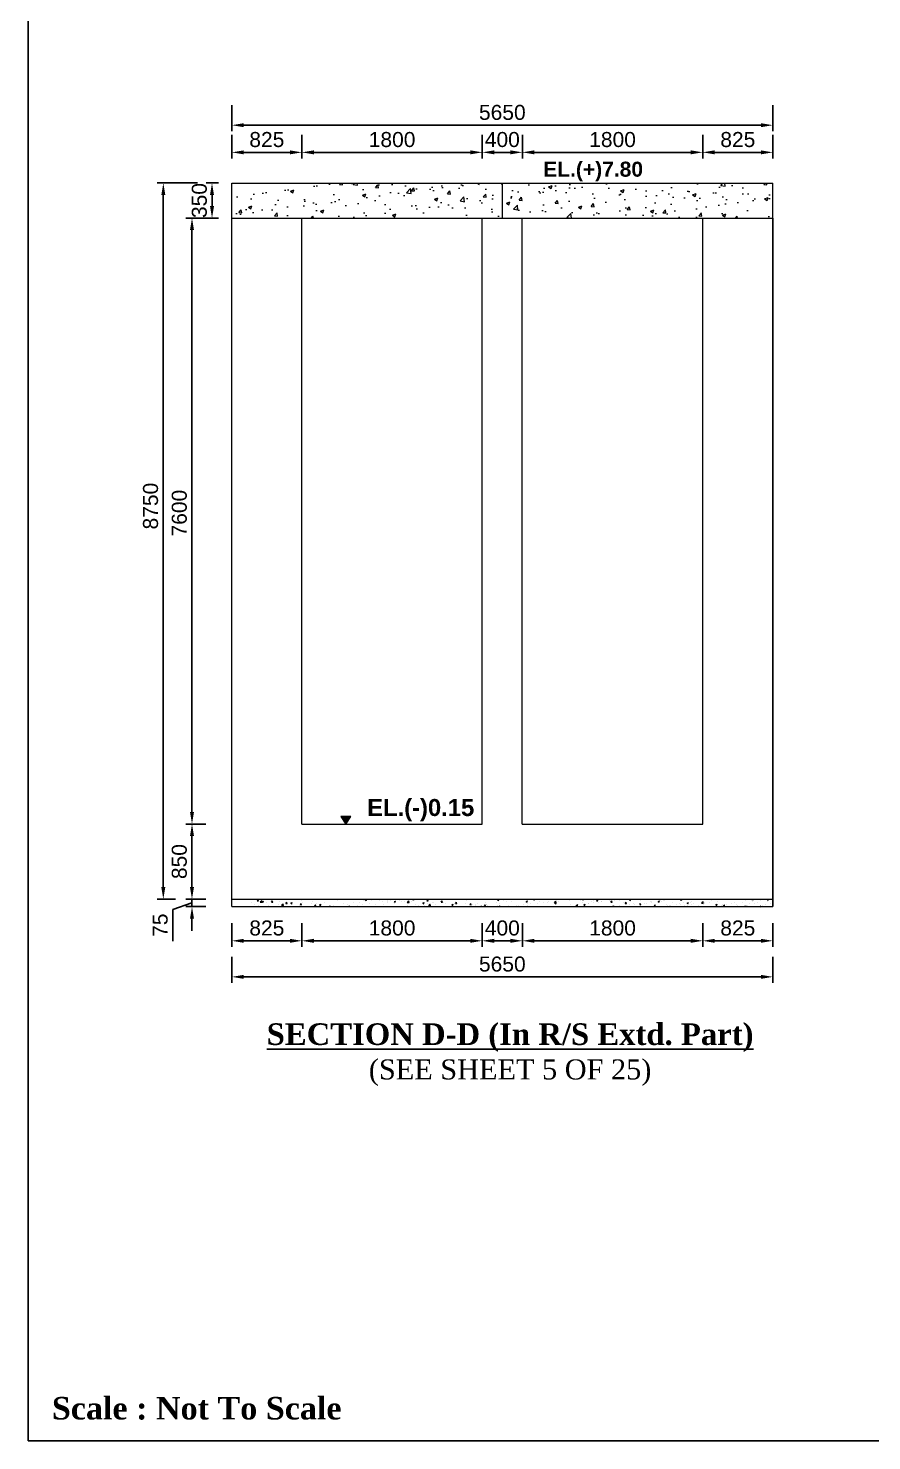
# Model space of a CAD drawing. Extents: x -358915 to 1258323, y -1667244 to -305611.
# Drawn here: x 348908 to 357326, y -1486904 to -1472801 of the extents above; entities that cross this region are included whole.
import ezdxf

# ---------------------------------------------------------------- set-up
doc = ezdxf.new("R2010")
doc.units = 0
doc.header["$LTSCALE"] = 300
doc.header["$MEASUREMENT"] = 0
doc.layers.get('DEFPOINTS').update_dxf_attribs({"linetype": 'CONTINUOUS'})
doc.layers.add('Dim', color=7, linetype='CONTINUOUS', lineweight=9)
doc.layers.add('HATCH', color=252, linetype='CONTINUOUS', lineweight=5)
for name, color, linetype in [('LINE', 7, 'CONTINUOUS'), ('TEXT', 10, 'CONTINUOUS'), ('TXT', 7, 'CONTINUOUS')]:
    doc.layers.add(name, color=color, linetype=linetype)
doc.styles.add('Arial', font='arial.ttf')
doc.styles.add('DIM', font='isocp3.shx')
doc.dimstyles.new('dim_60', dxfattribs={"dimtxt": 120, "dimasz": 120, "dimexe": 60, "dimexo": 60, "dimgap": 50, "dimtad": 1, "dimdec": 0, "dimzin": 0, "dimdsep": 46, "dimtxsty": 'DIM', "dimcen": 0.09, "dimclrd": 5, "dimclre": 5, "dimclrt": 7, "dimadec": 0, "dimazin": 0, "dimtfac": 1, "dimtdec": 0, "dimtmove": 0, "dimatfit": 3, "dimfxl": 1, "dimtolj": 1, "dimtzin": 0, "dimarcsym": 0})

# ---------------------------------------------------------------- blocks, each defined once
blk = doc.blocks.new('*D323')
at = {"layer": 'DEFPOINTS', "color": 0, "transparency": 16777216}
for p in [(350939, -1473804), (351639, -1473804), (351639, -1474040)]:
    blk.add_point(p, dxfattribs=at)
at = {"layer": 'Dim', "color": 5, "lineweight": -2, "transparency": 16777216}
for p, q in [((350939, -1473864), (350939, -1474100)), ((351639, -1473864), (351639, -1474100)), ((351059, -1474040), (351519, -1474040))]:
    blk.add_line(p, q, dxfattribs=at)
at = {"layer": 'Dim', "color": 5, "transparency": 16777216}
for points in [[(351059, -1474020), (351059, -1474060), (350939, -1474040)], [(351519, -1474020), (351519, -1474060), (351639, -1474040)]]:
    blk.add_solid(points, dxfattribs=at)
at = {"layer": 'Dim', "color": 7, "transparency": 16777216, "insert": (351289, -1473913), "char_height": 150, "attachment_point": 5, "style": 'Arial'}
blk.add_mtext('\\A1;825', dxfattribs=at)
blk = doc.blocks.new('*D324')
at = {"layer": 'DEFPOINTS', "color": 0, "transparency": 16777216}
for p in [(355639, -1473804), (356339, -1473804), (355639, -1474040)]:
    blk.add_point(p, dxfattribs=at)
at = {"layer": 'Dim', "color": 5, "lineweight": -2, "transparency": 16777216}
for p, q in [((355639, -1473864), (355639, -1474100)), ((356339, -1473864), (356339, -1474100)), ((356219, -1474040), (355759, -1474040))]:
    blk.add_line(p, q, dxfattribs=at)
at = {"layer": 'Dim', "color": 5, "transparency": 16777216}
for points in [[(355759, -1474020), (355759, -1474060), (355639, -1474040)], [(356219, -1474020), (356219, -1474060), (356339, -1474040)]]:
    blk.add_solid(points, dxfattribs=at)
at = {"layer": 'Dim', "color": 7, "transparency": 16777216, "insert": (355989, -1473913), "char_height": 150, "attachment_point": 5, "style": 'Arial'}
blk.add_mtext('\\A1;825', dxfattribs=at)
blk = doc.blocks.new('*D325')
at = {"layer": 'DEFPOINTS', "color": 0, "transparency": 16777216}
for p in [(351639, -1473804), (353439, -1473804), (351639, -1474040)]:
    blk.add_point(p, dxfattribs=at)
at = {"layer": 'Dim', "color": 5, "lineweight": -2, "transparency": 16777216}
for p, q in [((351639, -1473864), (351639, -1474100)), ((353439, -1473864), (353439, -1474100)), ((353319, -1474040), (351759, -1474040))]:
    blk.add_line(p, q, dxfattribs=at)
at = {"layer": 'Dim', "color": 5, "transparency": 16777216}
for points in [[(351759, -1474020), (351759, -1474060), (351639, -1474040)], [(353319, -1474020), (353319, -1474060), (353439, -1474040)]]:
    blk.add_solid(points, dxfattribs=at)
at = {"layer": 'Dim', "color": 7, "transparency": 16777216, "insert": (352539, -1473913), "char_height": 150, "attachment_point": 5, "style": 'Arial'}
blk.add_mtext('\\A1;1800', dxfattribs=at)
blk = doc.blocks.new('*D326')
at = {"layer": 'DEFPOINTS', "color": 0, "transparency": 16777216}
for p in [(353439, -1473804), (353839, -1473804), (353839, -1474040)]:
    blk.add_point(p, dxfattribs=at)
at = {"layer": 'Dim', "color": 5, "lineweight": -2, "transparency": 16777216}
for p, q in [((353439, -1473864), (353439, -1474100)), ((353839, -1473864), (353839, -1474100)), ((353559, -1474040), (353719, -1474040))]:
    blk.add_line(p, q, dxfattribs=at)
at = {"layer": 'Dim', "color": 5, "transparency": 16777216}
for points in [[(353559, -1474020), (353559, -1474060), (353439, -1474040)], [(353719, -1474020), (353719, -1474060), (353839, -1474040)]]:
    blk.add_solid(points, dxfattribs=at)
at = {"layer": 'Dim', "color": 7, "transparency": 16777216, "insert": (353639, -1473913), "char_height": 150, "attachment_point": 5, "style": 'Arial'}
blk.add_mtext('\\A1;400', dxfattribs=at)
blk = doc.blocks.new('*D327')
at = {"layer": 'DEFPOINTS', "color": 0, "transparency": 16777216}
for p in [(353839, -1473804), (355639, -1473804), (355639, -1474040)]:
    blk.add_point(p, dxfattribs=at)
at = {"layer": 'Dim', "color": 5, "lineweight": -2, "transparency": 16777216}
for p, q in [((353839, -1473864), (353839, -1474100)), ((355639, -1473864), (355639, -1474100)), ((353959, -1474040), (355519, -1474040))]:
    blk.add_line(p, q, dxfattribs=at)
at = {"layer": 'Dim', "color": 5, "transparency": 16777216}
for points in [[(353959, -1474020), (353959, -1474060), (353839, -1474040)], [(355519, -1474020), (355519, -1474060), (355639, -1474040)]]:
    blk.add_solid(points, dxfattribs=at)
at = {"layer": 'Dim', "color": 7, "transparency": 16777216, "insert": (354739, -1473913), "char_height": 150, "attachment_point": 5, "style": 'Arial'}
blk.add_mtext('\\A1;1800', dxfattribs=at)
blk = doc.blocks.new('*D328')
at = {"layer": 'DEFPOINTS', "color": 0, "transparency": 16777216}
for p in [(350939, -1473508), (356339, -1473508), (356339, -1473769)]:
    blk.add_point(p, dxfattribs=at)
at = {"layer": 'Dim', "color": 5, "lineweight": -2, "transparency": 16777216}
for p, q in [((350939, -1473568), (350939, -1473829)), ((356339, -1473568), (356339, -1473829)), ((351059, -1473769), (356219, -1473769))]:
    blk.add_line(p, q, dxfattribs=at)
at = {"layer": 'Dim', "color": 5, "transparency": 16777216}
for points in [[(351059, -1473749), (351059, -1473789), (350939, -1473769)], [(356219, -1473749), (356219, -1473789), (356339, -1473769)]]:
    blk.add_solid(points, dxfattribs=at)
at = {"layer": 'Dim', "color": 7, "transparency": 16777216, "insert": (353639, -1473642), "char_height": 150, "attachment_point": 5, "style": 'Arial'}
blk.add_mtext('\\A1;5650', dxfattribs=at)
blk = doc.blocks.new('*D342')
at = {"layer": 'DEFPOINTS', "color": 0, "transparency": 16777216}
for p in [(350542, -1474696), (350739, -1474696), (350586, -1480746)]:
    blk.add_point(p, dxfattribs=at)
at = {"layer": 'Dim', "color": 5, "lineweight": -2, "transparency": 16777216}
for p, q in [((350679, -1474696), (350482, -1474696)), ((350542, -1480626), (350542, -1474816)), ((350526, -1480746), (350482, -1480746))]:
    blk.add_line(p, q, dxfattribs=at)
at = {"layer": 'Dim', "color": 5, "transparency": 16777216}
for points in [[(350522, -1474816), (350562, -1474816), (350542, -1474696)], [(350522, -1480626), (350562, -1480626), (350542, -1480746)]]:
    blk.add_solid(points, dxfattribs=at)
at = {"layer": 'Dim', "color": 7, "transparency": 16777216, "insert": (350416, -1477642), "char_height": 150, "attachment_point": 5, "rotation": 90, "style": 'Arial'}
blk.add_mtext('\\A1;7600 ', dxfattribs=at)
blk = doc.blocks.new('*D343')
at = {"layer": 'DEFPOINTS', "color": 0, "transparency": 16777216}
for p in [(350542, -1481571), (350592, -1481496), (350740, -1481571)]:
    blk.add_point(p, dxfattribs=at)
at = {"layer": 'Dim', "color": 5, "lineweight": -2, "transparency": 16777216}
for p, q in [((350542, -1481376), (350542, -1481256)), ((350542, -1481534), (350351, -1481599)), ((350351, -1481599), (350351, -1481914)), ((350532, -1481496), (350482, -1481496)), ((350680, -1481571), (350482, -1481571)), ((350542, -1481496), (350542, -1481571)), ((350542, -1481496), (350542, -1481571)), ((350542, -1481691), (350542, -1481811))]:
    blk.add_line(p, q, dxfattribs=at)
at = {"layer": 'Dim', "color": 5, "transparency": 16777216}
for points in [[(350522, -1481376), (350562, -1481376), (350542, -1481496)], [(350522, -1481691), (350562, -1481691), (350542, -1481571)]]:
    blk.add_solid(points, dxfattribs=at)
at = {"layer": 'Dim', "color": 7, "transparency": 16777216, "insert": (350225, -1481756), "char_height": 150, "attachment_point": 5, "rotation": 90, "style": 'Arial'}
blk.add_mtext('\\A1;75', dxfattribs=at)
blk = doc.blocks.new('*D344')
at = {"layer": 'DEFPOINTS', "color": 0, "transparency": 16777216}
for p in [(350542, -1480746), (350739, -1480746), (350739, -1481496)]:
    blk.add_point(p, dxfattribs=at)
at = {"layer": 'Dim', "color": 5, "lineweight": -2, "transparency": 16777216}
for p, q in [((350679, -1480746), (350482, -1480746)), ((350542, -1481376), (350542, -1480866)), ((350679, -1481496), (350482, -1481496))]:
    blk.add_line(p, q, dxfattribs=at)
at = {"layer": 'Dim', "color": 5, "transparency": 16777216}
for points in [[(350522, -1480866), (350562, -1480866), (350542, -1480746)], [(350522, -1481376), (350562, -1481376), (350542, -1481496)]]:
    blk.add_solid(points, dxfattribs=at)
at = {"layer": 'Dim', "color": 7, "transparency": 16777216, "insert": (350416, -1481121), "char_height": 150, "attachment_point": 5, "rotation": 90, "style": 'Arial'}
blk.add_mtext('\\A1;850', dxfattribs=at)
blk = doc.blocks.new('*D345')
at = {"layer": 'DEFPOINTS', "color": 0, "transparency": 16777216}
for p in [(350657, -1474346), (350256, -1481496), (350439, -1481496)]:
    blk.add_point(p, dxfattribs=at)
at = {"layer": 'Dim', "color": 5, "lineweight": -2, "transparency": 16777216}
for p, q in [((350597, -1474346), (350196, -1474346)), ((350256, -1474466), (350256, -1481376)), ((350379, -1481496), (350196, -1481496))]:
    blk.add_line(p, q, dxfattribs=at)
at = {"layer": 'Dim', "color": 5, "transparency": 16777216}
for points in [[(350236, -1474466), (350276, -1474466), (350256, -1474346)], [(350236, -1481376), (350276, -1481376), (350256, -1481496)]]:
    blk.add_solid(points, dxfattribs=at)
at = {"layer": 'Dim', "color": 7, "transparency": 16777216, "insert": (350129, -1477572), "char_height": 150, "attachment_point": 5, "rotation": 90, "style": 'Arial'}
blk.add_mtext('\\A1;8750', dxfattribs=at)
blk = doc.blocks.new('*D346')
at = {"layer": 'DEFPOINTS', "color": 0, "transparency": 16777216}
for p in [(350865, -1474346), (350742, -1474696), (350865, -1474696)]:
    blk.add_point(p, dxfattribs=at)
at = {"layer": 'Dim', "color": 5, "lineweight": -2, "transparency": 16777216}
for p, q in [((350805, -1474346), (350682, -1474346)), ((350742, -1474466), (350742, -1474576)), ((350805, -1474696), (350682, -1474696))]:
    blk.add_line(p, q, dxfattribs=at)
at = {"layer": 'Dim', "color": 5, "transparency": 16777216}
for points in [[(350722, -1474466), (350762, -1474466), (350742, -1474346)], [(350722, -1474576), (350762, -1474576), (350742, -1474696)]]:
    blk.add_solid(points, dxfattribs=at)
at = {"layer": 'Dim', "color": 7, "transparency": 16777216, "insert": (350616, -1474521), "char_height": 150, "attachment_point": 5, "rotation": 90, "style": 'Arial'}
blk.add_mtext('\\A1;350', dxfattribs=at)
blk = doc.blocks.new('*D392')
at = {"layer": 'DEFPOINTS', "color": 0, "transparency": 16777216}
for p in [(350939, -1481676), (351639, -1481676), (351639, -1481912)]:
    blk.add_point(p, dxfattribs=at)
at = {"layer": 'Dim', "color": 5, "lineweight": -2, "transparency": 16777216}
for p, q in [((350939, -1481736), (350939, -1481972)), ((351639, -1481736), (351639, -1481972)), ((351059, -1481912), (351519, -1481912))]:
    blk.add_line(p, q, dxfattribs=at)
at = {"layer": 'Dim', "color": 5, "transparency": 16777216}
for points in [[(351059, -1481892), (351059, -1481932), (350939, -1481912)], [(351519, -1481892), (351519, -1481932), (351639, -1481912)]]:
    blk.add_solid(points, dxfattribs=at)
at = {"layer": 'Dim', "color": 7, "transparency": 16777216, "insert": (351289, -1481785), "char_height": 150, "attachment_point": 5, "style": 'Arial'}
blk.add_mtext('\\A1;825', dxfattribs=at)
blk = doc.blocks.new('*D393')
at = {"layer": 'DEFPOINTS', "color": 0, "transparency": 16777216}
for p in [(355639, -1481676), (356339, -1481676), (355639, -1481912)]:
    blk.add_point(p, dxfattribs=at)
at = {"layer": 'Dim', "color": 5, "lineweight": -2, "transparency": 16777216}
for p, q in [((355639, -1481736), (355639, -1481972)), ((356339, -1481736), (356339, -1481972)), ((356219, -1481912), (355759, -1481912))]:
    blk.add_line(p, q, dxfattribs=at)
at = {"layer": 'Dim', "color": 5, "transparency": 16777216}
for points in [[(355759, -1481892), (355759, -1481932), (355639, -1481912)], [(356219, -1481892), (356219, -1481932), (356339, -1481912)]]:
    blk.add_solid(points, dxfattribs=at)
at = {"layer": 'Dim', "color": 7, "transparency": 16777216, "insert": (355989, -1481785), "char_height": 150, "attachment_point": 5, "style": 'Arial'}
blk.add_mtext('\\A1;825', dxfattribs=at)
blk = doc.blocks.new('*D394')
at = {"layer": 'DEFPOINTS', "color": 0, "transparency": 16777216}
for p in [(351639, -1481676), (353439, -1481676), (351639, -1481912)]:
    blk.add_point(p, dxfattribs=at)
at = {"layer": 'Dim', "color": 5, "lineweight": -2, "transparency": 16777216}
for p, q in [((351639, -1481736), (351639, -1481972)), ((353439, -1481736), (353439, -1481972)), ((353319, -1481912), (351759, -1481912))]:
    blk.add_line(p, q, dxfattribs=at)
at = {"layer": 'Dim', "color": 5, "transparency": 16777216}
for points in [[(351759, -1481892), (351759, -1481932), (351639, -1481912)], [(353319, -1481892), (353319, -1481932), (353439, -1481912)]]:
    blk.add_solid(points, dxfattribs=at)
at = {"layer": 'Dim', "color": 7, "transparency": 16777216, "insert": (352539, -1481785), "char_height": 150, "attachment_point": 5, "style": 'Arial'}
blk.add_mtext('\\A1;1800', dxfattribs=at)
blk = doc.blocks.new('*D395')
at = {"layer": 'DEFPOINTS', "color": 0, "transparency": 16777216}
for p in [(353439, -1481676), (353839, -1481676), (353839, -1481912)]:
    blk.add_point(p, dxfattribs=at)
at = {"layer": 'Dim', "color": 5, "lineweight": -2, "transparency": 16777216}
for p, q in [((353439, -1481736), (353439, -1481972)), ((353839, -1481736), (353839, -1481972)), ((353559, -1481912), (353719, -1481912))]:
    blk.add_line(p, q, dxfattribs=at)
at = {"layer": 'Dim', "color": 5, "transparency": 16777216}
for points in [[(353559, -1481892), (353559, -1481932), (353439, -1481912)], [(353719, -1481892), (353719, -1481932), (353839, -1481912)]]:
    blk.add_solid(points, dxfattribs=at)
at = {"layer": 'Dim', "color": 7, "transparency": 16777216, "insert": (353639, -1481785), "char_height": 150, "attachment_point": 5, "style": 'Arial'}
blk.add_mtext('\\A1;400', dxfattribs=at)
blk = doc.blocks.new('*D396')
at = {"layer": 'DEFPOINTS', "color": 0, "transparency": 16777216}
for p in [(353839, -1481676), (355639, -1481676), (355639, -1481912)]:
    blk.add_point(p, dxfattribs=at)
at = {"layer": 'Dim', "color": 5, "lineweight": -2, "transparency": 16777216}
for p, q in [((353839, -1481736), (353839, -1481972)), ((355639, -1481736), (355639, -1481972)), ((353959, -1481912), (355519, -1481912))]:
    blk.add_line(p, q, dxfattribs=at)
at = {"layer": 'Dim', "color": 5, "transparency": 16777216}
for points in [[(353959, -1481892), (353959, -1481932), (353839, -1481912)], [(355519, -1481892), (355519, -1481932), (355639, -1481912)]]:
    blk.add_solid(points, dxfattribs=at)
at = {"layer": 'Dim', "color": 7, "transparency": 16777216, "insert": (354739, -1481785), "char_height": 150, "attachment_point": 5, "style": 'Arial'}
blk.add_mtext('\\A1;1800', dxfattribs=at)
blk = doc.blocks.new('*D397')
at = {"layer": 'DEFPOINTS', "color": 0, "transparency": 16777216}
for p in [(350939, -1482011), (356339, -1482011), (356339, -1482272)]:
    blk.add_point(p, dxfattribs=at)
at = {"layer": 'Dim', "color": 5, "lineweight": -2, "transparency": 16777216}
for p, q in [((350939, -1482071), (350939, -1482332)), ((356339, -1482071), (356339, -1482332)), ((351059, -1482272), (356219, -1482272))]:
    blk.add_line(p, q, dxfattribs=at)
at = {"layer": 'Dim', "color": 5, "transparency": 16777216}
for points in [[(351059, -1482252), (351059, -1482292), (350939, -1482272)], [(356219, -1482252), (356219, -1482292), (356339, -1482272)]]:
    blk.add_solid(points, dxfattribs=at)
at = {"layer": 'Dim', "color": 7, "transparency": 16777216, "insert": (353639, -1482145), "char_height": 150, "attachment_point": 5, "style": 'Arial'}
blk.add_mtext('\\A1;5650', dxfattribs=at)

msp = doc.modelspace()

# ---------------------------------------------------------------- hatches: boundary and pattern name
at = {"layer": 'Dim', "ltscale": 500}
h = msp.add_hatch(color=15, dxfattribs=at)
h.dxf.hatch_style = 1
h.paths.add_polyline_path([(352078, -1480672.4), (352028.3, -1480672.4), (352078, -1480746.3)])
h.paths.add_polyline_path([(352127.8, -1480672.4), (352078, -1480672.4), (352078, -1480746.3)])
at = {"layer": 'HATCH'}
h = msp.add_hatch(dxfattribs=at)
h.set_pattern_fill('AR-CONC', color=2, scale=50)
h.set_pattern_definition([(50, (98156.2, -1511724.98), (358.6301, -31.37607), [37.5, -412.5]), (355, (98156.2, -1511725), (-69.37567, 376.09607), [30, -330]), (100.45144, (98186.1, -1511727.6), (289.25442, 344.72), [31.8701, -350.57106]), (46.1842, (98156.2, -1511625), (533.6207, -82.75964), [56.25, -618.75]), (96.63564, (98200.7, -1511631.9), (467.331, 487.0593), [47.8052, -525.8569]), (351.18416, (98156.2, -1511625), (467.331, 487.0593), [45, -495]), (21, (98206.2, -1511649.98), (298.45353, -201.30945), [37.5, -412.5]), (326, (98206.2, -1511650), (121.65767, 362.575), [30, -330]), (71.45144, (98231.08, -1511666.76), (420.1112, 161.26558), [31.8701, -350.57106]), (37.5, (98156.21, -1511724.98), (6.07993, 166.44693), [0, -326, 0, -335, 0, -331.25]), (7.5, (98156.21, -1511724.98), (131.53477, 197.20586), [0, -191, 0, -318.5, 0, -126.25]), (327.5, (98044.71, -1511724.98), (266.91122, -11.277436), [0, -125, 0, -390, 0, -517.5]), (317.5, (97994.7, -1511724.98), (291.59308, 50.0525), [0, -162.5, 0, -259, 0, -367.5])])
h.paths.add_polyline_path([(356338.7, -1474346.3), (353638.7, -1474346.3), (353638.7, -1474696.3), (356338.7, -1474696.3)])
h.paths.add_polyline_path([(353638.7, -1474346.3), (350938.7, -1474346.3), (350938.7, -1474696.3), (353638.7, -1474696.3)])
h.paths.add_polyline_path([(352163.7, -1474625.6, -1), (352163.8, -1474565.6, -1)], flags=16)

# ---------------------------------------------------------------- linework, layer by layer
at = {"layer": 'Dim', "ltscale": 500}
msp.add_lwpolyline([(352078, -1480746.3), (352127.8, -1480672.4), (352028.3, -1480672.4)], close=True, dxfattribs=at)
at = {"layer": 'LINE', "lineweight": 18}
for p, q in [((350938.7, -1474696.3), (350938.7, -1474346.3)), ((350938.7, -1474346.3), (356338.7, -1474346.3)), ((353638.7, -1474346.3), (353638.7, -1474696.3)), ((356338.7, -1474696.3), (356338.7, -1474346.3)), ((351638.7, -1480746.3), (351638.7, -1474696.3)), ((353438.7, -1480746.3), (353438.7, -1474696.3)), ((353838.7, -1480746.3), (353838.7, -1474696.3)), ((355638.7, -1480746.3), (355638.7, -1474696.3)), ((351638.7, -1480746.3), (353438.7, -1480746.3)), ((353838.7, -1480746.3), (355638.7, -1480746.3)), ((350938.7, -1481496.6), (356338.7, -1481496.6)), ((350938.7, -1481571.1), (356338.7, -1481571.1))]:
    msp.add_line(p, q, dxfattribs=at)
at = {"layer": 'LINE', "color": 13, "lineweight": 18}
msp.add_line((350938.7, -1474696.3), (356338.7, -1474696.3), dxfattribs=at)
at = {"layer": 'LINE'}
msp.add_line((356338.7, -1474696.3), (356338.7, -1481571.1), dxfattribs=at)
at = {"layer": 'LINE', "color": 2, "lineweight": 15}
for p, q in [((351134.1, -1481534.2), (351134.1, -1481534.2)), ((351161.1, -1481548.2), (351161.1, -1481548.2)), ((351192.2, -1481513), (351201.9, -1481501.5)), ((351192.2, -1481513), (351204.2, -1481514.1)), ((351204.2, -1481514.1), (351201.9, -1481501.6)), ((351201.9, -1481559.7), (351201.9, -1481559.7)), ((351223.4, -1481524.6), (351241.2, -1481527.3)), ((351223.5, -1481524.5), (351239.1, -1481508.2)), ((351235.2, -1481521.4), (351235.2, -1481521.4)), ((351241.2, -1481527.3), (351239, -1481508.3)), ((351241.3, -1481520.6), (351255.3, -1481515.2)), ((351241.3, -1481520.6), (351251.2, -1481527.3)), ((351251.2, -1481527.3), (351255.3, -1481515.2)), ((351287.5, -1481531.5), (351287.5, -1481531.5)), ((351287.5, -1481566), (351287.5, -1481566)), ((351308.6, -1481564.2), (351308.6, -1481564.2)), ((351335.7, -1481525.6), (351345.3, -1481514.1)), ((351335.7, -1481525.6), (351347.7, -1481526.6)), ((351337.5, -1481524.9), (351337.5, -1481524.9)), ((351339, -1481506.4), (351339, -1481506.4)), ((351347.7, -1481526.6), (351345.3, -1481514.1)), ((351404.1, -1481546), (351404.1, -1481546)), ((351413.3, -1481515), (351413.3, -1481515)), ((351415.4, -1481568.7), (351415.4, -1481568.7)), ((351436.9, -1481557.6), (351452.5, -1481541.3)), ((351436.9, -1481557.7), (351454.6, -1481560.4)), ((351439.3, -1481558.9), (351439.3, -1481558.9)), ((351454.6, -1481560.4), (351452.4, -1481541.4)), ((351479.2, -1481538.1), (351488.8, -1481526.6)), ((351479.2, -1481538.1), (351491.1, -1481539.2)), ((351491.1, -1481539.2), (351488.8, -1481526.7)), ((351520.7, -1481526), (351520.7, -1481526)), ((351528.7, -1481536.6), (351542.7, -1481531.2)), ((351528.7, -1481536.6), (351538.7, -1481543.3)), ((351537, -1481570.6), (351537, -1481570.6)), ((351538.7, -1481543.3), (351542.7, -1481531.2)), ((351539.6, -1481498.3), (351539.6, -1481498.3)), ((351540.3, -1481546.1), (351540.3, -1481546.1)), ((351612.8, -1481560.7), (351612.8, -1481560.7)), ((351622.6, -1481550.7), (351632.2, -1481539.2)), ((351622.6, -1481550.7), (351634.6, -1481551.7)), ((351634.6, -1481551.7), (351632.2, -1481539.2)), ((351637.4, -1481505.9), (351637.4, -1481505.9)), ((351644.2, -1481531.1), (351644.2, -1481531.1)), ((351739.1, -1481544), (351739.1, -1481544)), ((351746.9, -1481517), (351746.9, -1481517)), ((351766.1, -1481563.2), (351775.7, -1481551.7)), ((351766.1, -1481563.2), (351778, -1481564.3)), ((351778, -1481564.3), (351775.7, -1481551.8)), ((351789.2, -1481537.4), (351789.2, -1481537.4)), ((351816.1, -1481552.6), (351830.1, -1481547.3)), ((351816.1, -1481552.6), (351826.1, -1481559.3)), ((351826.1, -1481559.3), (351830.1, -1481547.3)), ((351845.5, -1481570.8), (351845.5, -1481570.8)), ((351847.9, -1481504.2), (351847.9, -1481504.2)), ((351864.9, -1481527.5), (351864.9, -1481527.5)), ((351913.5, -1481571.1), (351919.1, -1481564.3)), ((351920.4, -1481571.1), (351919.1, -1481564.3)), ((351949.3, -1481555.8), (351949.3, -1481555.8)), ((351979, -1481565.2), (351979, -1481565.2)), ((351991.2, -1481510.8), (351991.2, -1481510.8)), ((352041.3, -1481504.2), (352041.3, -1481504.2)), ((352052, -1481541.7), (352052, -1481541.7)), ((352095.7, -1481545.2), (352095.7, -1481545.2)), ((352103.6, -1481568.7), (352117.6, -1481563.3)), ((352103.6, -1481568.7), (352107.1, -1481571.1)), ((352115, -1481571.1), (352117.6, -1481563.3)), ((352153.1, -1481528.9), (352153.1, -1481528.9)), ((352190.7, -1481556.5), (352190.7, -1481556.5)), ((352201.7, -1481498.1), (352201.7, -1481498.1)), ((352212.3, -1481525.2), (352212.3, -1481525.2)), ((352240.8, -1481549.9), (352240.8, -1481549.9)), ((352256.9, -1481513.9), (352256.9, -1481513.9)), ((352260.2, -1481569.1), (352260.2, -1481569.1)), ((352271.6, -1481504.2), (352285.6, -1481498.8)), ((352271.6, -1481504.2), (352281.6, -1481510.9)), ((352281.6, -1481510.9), (352285.6, -1481498.8)), ((352308.5, -1481502.6), (352308.5, -1481502.6)), ((352316.5, -1481540), (352316.5, -1481540)), ((352328.9, -1481505.2), (352328.9, -1481505.2)), ((352357.2, -1481566.4), (352357.2, -1481566.4)), ((352359.6, -1481499.8), (352359.6, -1481499.8)), ((352376.9, -1481549.1), (352376.9, -1481549.1)), ((352415.2, -1481507.1), (352415.2, -1481507.1)), ((352442.9, -1481523.3), (352442.9, -1481523.3)), ((352458.2, -1481553.6), (352458.2, -1481553.6)), ((352486.2, -1481496.6), (352495.4, -1481498)), ((352492.9, -1481516.7), (352492.9, -1481516.7)), ((352493.5, -1481529), (352493.5, -1481529)), ((352495.4, -1481498), (352495.2, -1481496.6)), ((352522, -1481511.6), (352522, -1481511.6)), ((352559, -1481520.2), (352573, -1481514.8)), ((352559, -1481520.2), (352569, -1481526.9)), ((352562.1, -1481538.6), (352562.1, -1481538.6)), ((352568.7, -1481506.8), (352568.7, -1481506.8)), ((352569, -1481526.9), (352573, -1481514.8)), ((352610.1, -1481509), (352610.1, -1481509)), ((352628.8, -1481516.1), (352628.8, -1481516.1)), ((352642.4, -1481569), (352642.4, -1481569)), ((352664.8, -1481524.5), (352664.8, -1481524.5)), ((352691, -1481528.4), (352708.8, -1481531.1)), ((352691.1, -1481528.3), (352706.7, -1481512)), ((352692.4, -1481562.4), (352692.4, -1481562.4)), ((352708.8, -1481531.1), (352706.6, -1481512.1)), ((352735.5, -1481520.6), (352735.5, -1481520.6)), ((352742.5, -1481500.7), (352745.9, -1481496.6)), ((352742.5, -1481500.7), (352754.4, -1481501.7)), ((352754.4, -1481501.7), (352753.5, -1481496.6)), ((352765.8, -1481511.7), (352765.8, -1481511.7)), ((352768.2, -1481552.5), (352768.2, -1481552.5)), ((352803.2, -1481559), (352803.2, -1481559)), ((352842.3, -1481525.2), (352842.3, -1481525.2)), ((352846.5, -1481536.2), (352860.5, -1481530.8)), ((352846.5, -1481536.2), (352856.4, -1481542.9)), ((352856.4, -1481542.9), (352860.5, -1481530.8)), ((352867.2, -1481563.3), (352867.2, -1481563.3)), ((352869.7, -1481496.7), (352869.7, -1481496.7)), ((352885.9, -1481513.2), (352895.6, -1481501.7)), ((352885.9, -1481513.2), (352897.9, -1481514.3)), ((352894.5, -1481535.8), (352894.5, -1481535.8)), ((352897.9, -1481514.3), (352895.6, -1481501.7)), ((352904.5, -1481561.5), (352922.3, -1481564.2)), ((352904.6, -1481561.4), (352920.1, -1481545.1)), ((352919.8, -1481539), (352919.8, -1481539)), ((352922.3, -1481564.2), (352920.1, -1481545.2)), ((352944.6, -1481529.2), (352944.6, -1481529.2)), ((352949, -1481529.7), (352949, -1481529.7)), ((352969.9, -1481549.2), (352969.9, -1481549.2)), ((353020.3, -1481519.3), (353020.3, -1481519.3)), ((353029.4, -1481525.8), (353039, -1481514.3)), ((353029.4, -1481525.8), (353041.3, -1481526.8)), ((353036.4, -1481519), (353036.4, -1481519)), ((353041.3, -1481526.8), (353039, -1481514.3)), ((353055.8, -1481534.2), (353055.8, -1481534.2)), ((353070.9, -1481536.4), (353070.9, -1481536.4)), ((353133.9, -1481552.2), (353147.9, -1481546.8)), ((353133.9, -1481552.2), (353143.8, -1481558.9)), ((353143.8, -1481558.9), (353147.9, -1481546.8)), ((353146.6, -1481502.6), (353146.6, -1481502.6)), ((353153.1, -1481498.9), (353153.1, -1481498.9)), ((353162.6, -1481538.7), (353162.6, -1481538.7)), ((353172.8, -1481538.3), (353182.5, -1481526.8)), ((353172.8, -1481538.3), (353184.8, -1481539.4)), ((353174.8, -1481521.4), (353174.8, -1481521.4)), ((353184.8, -1481539.4), (353182.5, -1481526.8)), ((353219.8, -1481565), (353219.8, -1481565)), ((353269.3, -1481543.2), (353269.3, -1481543.2)), ((353277.5, -1481507.3), (353277.5, -1481507.3)), ((353316.3, -1481550.9), (353325.9, -1481539.4)), ((353316.3, -1481550.9), (353328.2, -1481551.9)), ((353328.2, -1481551.9), (353325.9, -1481539.4)), ((353346.1, -1481548.3), (353346.1, -1481548.3)), ((353376.1, -1481547.7), (353376.1, -1481547.7)), ((353376.1, -1481561.1), (353376.1, -1481561.1)), ((353396.2, -1481541.7), (353396.2, -1481541.7)), ((353421.3, -1481568.2), (353435.3, -1481562.8)), ((353421.3, -1481568.2), (353425.5, -1481571.1)), ((353432.6, -1481571.1), (353435.3, -1481562.8)), ((353459.7, -1481563.4), (353469.4, -1481551.9)), ((353459.7, -1481563.4), (353471.7, -1481564.5)), ((353471.7, -1481564.5), (353469.4, -1481551.9)), ((353471.9, -1481531.8), (353471.9, -1481531.8)), ((353480, -1481546.1), (353480, -1481546.1)), ((353482.9, -1481552.2), (353482.9, -1481552.2)), ((353494.7, -1481558.2), (353494.7, -1481558.2)), ((353582.7, -1481532), (353582.7, -1481532)), ((353589.4, -1481503.7), (353603.4, -1481498.3)), ((353589.4, -1481503.7), (353599.3, -1481510.4)), ((353589.6, -1481556.7), (353589.6, -1481556.7)), ((353598.2, -1481515.1), (353598.2, -1481515.1)), ((353599.3, -1481510.4), (353603.4, -1481498.3)), ((353607.3, -1481571.1), (353612.8, -1481564.5)), ((353611.4, -1481538.2), (353611.4, -1481538.2)), ((353614, -1481571.1), (353612.8, -1481564.5)), ((353648.3, -1481508.5), (353648.3, -1481508.5)), ((353683.7, -1481519.2), (353683.7, -1481519.2)), ((353696.4, -1481561.2), (353696.4, -1481561.2)), ((353724.1, -1481498.6), (353724.1, -1481498.6)), ((353728, -1481518.2), (353728, -1481518.2)), ((353775.9, -1481562.1), (353775.9, -1481562.1)), ((353785.1, -1481570.8), (353785.1, -1481570.8)), ((353787.6, -1481504.2), (353787.6, -1481504.2)), ((353797.8, -1481560.8), (353797.8, -1481560.8)), ((353803.2, -1481565.8), (353803.2, -1481565.8)), ((353844.6, -1481498.1), (353844.6, -1481498.1)), ((353847.8, -1481554.2), (353847.8, -1481554.2)), ((353876.8, -1481519.7), (353890.8, -1481514.4)), ((353876.8, -1481519.7), (353886.7, -1481526.4)), ((353886.7, -1481526.4), (353890.8, -1481514.4)), ((353887.8, -1481556.7), (353887.8, -1481556.7)), ((353892.6, -1481542.1), (353892.6, -1481542.1)), ((353909.9, -1481570.3), (353909.9, -1481570.3)), ((353923.6, -1481544.3), (353923.6, -1481544.3)), ((353945.2, -1481499.1), (353963, -1481501.8)), ((353945.3, -1481499), (353947.6, -1481496.6)), ((353963, -1481501.8), (353962.4, -1481496.6)), ((353988.8, -1481543.9), (353988.8, -1481543.9)), ((354009.2, -1481522), (354009.2, -1481522)), ((354049.9, -1481527.6), (354049.9, -1481527.6)), ((354092.7, -1481528.9), (354092.7, -1481528.9)), ((354098.6, -1481500), (354098.6, -1481500)), ((354100, -1481521), (354100, -1481521)), ((354125.8, -1481502), (354125.8, -1481502)), ((354158.7, -1481532.1), (354174.3, -1481515.8)), ((354158.7, -1481532.2), (354176.4, -1481534.9)), ((354164.2, -1481535.7), (354178.2, -1481530.4)), ((354164.2, -1481535.7), (354174.2, -1481542.5)), ((354176.4, -1481534.9), (354174.2, -1481515.9)), ((354174.2, -1481542.5), (354178.2, -1481530.4)), ((354175.7, -1481511.1), (354175.7, -1481511.1)), ((354195.4, -1481514.9), (354195.4, -1481514.9)), ((354205.4, -1481504.5), (354205.4, -1481504.5)), ((354294, -1481568.6), (354294, -1481568.6)), ((354296.4, -1481502.1), (354296.4, -1481502.1)), ((354299.5, -1481566.7), (354299.5, -1481566.7)), ((354312.2, -1481509), (354312.2, -1481509)), ((354318.8, -1481552), (354318.8, -1481552)), ((354372.1, -1481565.3), (354389.9, -1481568)), ((354372.2, -1481565.2), (354387.8, -1481548.9)), ((354375.2, -1481556.8), (354375.2, -1481556.8)), ((354389.9, -1481568), (354387.7, -1481549)), ((354397.9, -1481553.6), (354397.9, -1481553.6)), ((354418.9, -1481513.5), (354418.9, -1481513.5)), ((354435.5, -1481532), (354435.5, -1481532)), ((354436.1, -1481500.8), (354439.7, -1481496.6)), ((354436.1, -1481500.8), (354448.1, -1481501.9)), ((354448.1, -1481501.9), (354447.1, -1481496.6)), ((354451.6, -1481551.8), (354465.6, -1481546.4)), ((354451.6, -1481551.8), (354461.6, -1481558.5)), ((354461.6, -1481558.5), (354465.6, -1481546.4)), ((354500.6, -1481539.6), (354500.6, -1481539.6)), ((354501.5, -1481540.1), (354501.5, -1481540.1)), ((354525.7, -1481518), (354525.7, -1481518)), ((354551.6, -1481533.5), (354551.6, -1481533.5)), ((354552.1, -1481511.9), (354552.1, -1481511.9)), ((354579.6, -1481513.4), (354589.2, -1481501.9)), ((354579.6, -1481513.4), (354591.5, -1481514.4)), ((354591.5, -1481514.4), (354589.2, -1481501.9)), ((354601.6, -1481526.8), (354601.6, -1481526.8)), ((354627.3, -1481523.6), (354627.3, -1481523.6)), ((354632.5, -1481522.5), (354632.5, -1481522.5)), ((354697.1, -1481500.2), (354697.1, -1481500.2)), ((354705.5, -1481511.8), (354705.5, -1481511.8)), ((354723, -1481525.9), (354732.7, -1481514.4)), ((354723, -1481525.9), (354735, -1481527)), ((354735, -1481527), (354732.7, -1481514.4)), ((354739.1, -1481567.8), (354753.1, -1481562.4)), ((354739.1, -1481567.8), (354743.9, -1481571.1)), ((354739.2, -1481527), (354739.2, -1481527)), ((354750.2, -1481571.1), (354753.1, -1481562.4)), ((354753.6, -1481506.9), (354753.6, -1481506.9)), ((354803.7, -1481500.3), (354803.7, -1481500.3)), ((354803.8, -1481504.7), (354803.8, -1481504.7)), ((354805.7, -1481564.3), (354805.7, -1481564.3)), ((354808.1, -1481497.7), (354808.1, -1481497.7)), ((354826.8, -1481569.3), (354826.8, -1481569.3)), ((354846, -1481531.6), (354846, -1481531.6)), ((354866.5, -1481538.5), (354876.1, -1481527)), ((354866.5, -1481538.5), (354878.5, -1481539.5)), ((354878.5, -1481539.5), (354876.1, -1481527)), ((354906.7, -1481551.4), (354906.7, -1481551.4)), ((354907.1, -1481503.3), (354921.1, -1481497.9)), ((354907.1, -1481503.3), (354917.1, -1481510)), ((354910.6, -1481509.2), (354910.6, -1481509.2)), ((354917.1, -1481510), (354921.1, -1481497.9)), ((354952.8, -1481536.1), (354952.8, -1481536.1)), ((354953.2, -1481552.6), (354953.2, -1481552.6)), ((355003.2, -1481546), (355003.2, -1481546)), ((355010, -1481551), (355019.6, -1481539.5)), ((355010, -1481551), (355021.9, -1481552.1)), ((355010.4, -1481551.2), (355010.4, -1481551.2)), ((355010.6, -1481536.5), (355010.6, -1481536.5)), ((355017.4, -1481513.7), (355017.4, -1481513.7)), ((355021.9, -1481552.1), (355019.6, -1481539.5)), ((355059.5, -1481540.6), (355059.5, -1481540.6)), ((355079, -1481536.1), (355079, -1481536.1)), ((355113.3, -1481522.4), (355113.3, -1481522.4)), ((355124.1, -1481518.2), (355124.1, -1481518.2)), ((355127, -1481531.2), (355127, -1481531.2)), ((355153.4, -1481563.6), (355163, -1481552.1)), ((355153.4, -1481563.6), (355165.4, -1481564.6)), ((355165.4, -1481564.6), (355163, -1481552.1)), ((355166.3, -1481545.1), (355166.3, -1481545.1)), ((355194.5, -1481519.3), (355208.5, -1481513.9)), ((355194.5, -1481519.3), (355204.5, -1481526)), ((355204.5, -1481526), (355208.5, -1481513.9)), ((355205.3, -1481519.4), (355205.3, -1481519.4)), ((355214.3, -1481509.6), (355214.3, -1481509.6)), ((355230.9, -1481522.7), (355230.9, -1481522.7)), ((355243.7, -1481511.1), (355243.7, -1481511.1)), ((355255.3, -1481512.8), (355255.3, -1481512.8)), ((355273.1, -1481549.6), (355273.1, -1481549.6)), ((355291.6, -1481555.1), (355291.6, -1481555.1)), ((355301.1, -1481571.1), (355306.5, -1481564.6)), ((355307.7, -1481571.1), (355306.5, -1481564.6)), ((355315.8, -1481561.2), (355315.8, -1481561.2)), ((355331.1, -1481502.9), (355331.1, -1481502.9)), ((355337.7, -1481527.2), (355337.7, -1481527.2)), ((355379.8, -1481554.1), (355379.8, -1481554.1)), ((355404.8, -1481565.1), (355404.8, -1481565.1)), ((355408.2, -1481535), (355408.2, -1481535)), ((355412.8, -1481502.9), (355430.6, -1481505.6)), ((355412.9, -1481502.8), (355418.8, -1481496.6)), ((355418.5, -1481547.1), (355418.5, -1481547.1)), ((355430.6, -1481505.6), (355429.6, -1481496.6)), ((355444.4, -1481531.8), (355444.4, -1481531.8)), ((355454.9, -1481558.5), (355454.9, -1481558.5)), ((355482, -1481535.3), (355496, -1481529.9)), ((355482, -1481535.3), (355491.9, -1481542)), ((355486.6, -1481558.6), (355486.6, -1481558.6)), ((355491.9, -1481542), (355496, -1481529.9)), ((355519.5, -1481534.3), (355519.5, -1481534.3)), ((355524.9, -1481515), (355524.9, -1481515)), ((355530.6, -1481548.6), (355530.6, -1481548.6)), ((355551.2, -1481536.3), (355551.2, -1481536.3)), ((355593.4, -1481563.1), (355593.4, -1481563.1)), ((355623.4, -1481519.3), (355623.4, -1481519.3)), ((355626.3, -1481535.9), (355641.9, -1481519.6)), ((355626.3, -1481536), (355644.1, -1481538.7)), ((355644.1, -1481538.7), (355641.9, -1481519.7)), ((355656.9, -1481531.9), (355656.9, -1481531.9)), ((355657.9, -1481540.8), (355657.9, -1481540.8)), ((355700.1, -1481567.6), (355700.1, -1481567.6)), ((355707, -1481525.3), (355707, -1481525.3)), ((355717.9, -1481565), (355717.9, -1481565)), ((355726, -1481505.2), (355726, -1481505.2)), ((355764.7, -1481545.3), (355764.7, -1481545.3)), ((355769.4, -1481551.3), (355783.4, -1481546)), ((355769.4, -1481551.3), (355779.3, -1481558)), ((355779.3, -1481558), (355783.4, -1481546)), ((355782.7, -1481515.4), (355782.7, -1481515.4)), ((355824.6, -1481559), (355824.6, -1481559)), ((355834.5, -1481545), (355834.5, -1481545)), ((355839.7, -1481569.1), (355852.6, -1481571.1)), ((355839.8, -1481569), (355855.4, -1481552.7)), ((355857.4, -1481571.1), (355855.3, -1481552.8)), ((355871.5, -1481549.8), (355871.5, -1481549.8)), ((355906.5, -1481571), (355906.5, -1481571)), ((355909, -1481498.7), (355909, -1481498.7)), ((355928.5, -1481544), (355928.5, -1481544)), ((355951.2, -1481524.9), (355951.2, -1481524.9)), ((355978.2, -1481554.3), (355978.2, -1481554.3)), ((355982.2, -1481561.1), (355982.2, -1481561.1)), ((356031.2, -1481529.9), (356031.2, -1481529.9)), ((356056.8, -1481567.3), (356070.8, -1481562)), ((356056.8, -1481567.3), (356062.3, -1481571.1)), ((356067.8, -1481504.9), (356067.8, -1481504.9)), ((356067.8, -1481571.1), (356070.8, -1481562)), ((356085, -1481558.8), (356085, -1481558.8)), ((356108.5, -1481544.4), (356108.5, -1481544.4)), ((356129.8, -1481501), (356133.5, -1481496.6)), ((356129.8, -1481501), (356141.8, -1481502)), ((356132.2, -1481517.1), (356132.2, -1481517.1)), ((356141.8, -1481502), (356140.8, -1481496.6)), ((356158.6, -1481537.8), (356158.6, -1481537.8)), ((356183.1, -1481531.4), (356183.1, -1481531.4)), ((356208.7, -1481568.8), (356222.7, -1481563.4)), ((356208.7, -1481568.8), (356214.2, -1481572.5)), ((356219.6, -1481572.5), (356222.7, -1481563.4)), ((356219.7, -1481506.4), (356219.7, -1481506.4)), ((356236.9, -1481560.3), (356236.9, -1481560.3)), ((356260.4, -1481545.9), (356260.4, -1481545.9)), ((356281.7, -1481502.5), (356285.4, -1481498.1)), ((356281.7, -1481502.5), (356293.7, -1481503.5)), ((356284.1, -1481518.6), (356284.1, -1481518.6)), ((356293.7, -1481503.5), (356292.6, -1481498.1)), ((356310.5, -1481539.3), (356310.5, -1481539.3))]:
    msp.add_line(p, q, dxfattribs=at)
at = {"layer": 'LINE'}
msp.add_lwpolyline([(384873.1, -1486903.5), (348908.2, -1486903.5), (348908.2, -1461471.1), (384873.1, -1461471.1)], close=True, dxfattribs=at)
at = {"layer": 'LINE', "lineweight": 18}
for points in [[(350958.4, -1474346.3), (351638.7, -1474346.3)], [(353438.7, -1474346.3), (353838.7, -1474346.3)], [(350938.7, -1481571.1), (350938.7, -1474696.3)]]:
    msp.add_lwpolyline(points, dxfattribs=at)

# ---------------------------------------------------------------- texts
at = {"layer": 'TEXT', "color": 6, "width": 724.653, "attachment_point": 4, "style": 'Arial'}
for s, insert, char_height in [('\\pi-124.8;{\\fArial|b1|i0|c0|p34;EL.(+)7.80}', (354172.3, -1474230.8, 0), 150), ('{\\fArial|b1|i0|c0|p34;EL.(-)0.15}', (352290.2, -1480607.1, 0), 170)]:
    msp.add_mtext(s, dxfattribs=dict(at, insert=insert, char_height=char_height))
at = {"layer": 'TEXT', "color": 0, "linetype": 'ByBlock', "insert": (349143.7, -1486466), "char_height": 225.186, "width": 11720.85, "attachment_point": 1, "style": 'Arial'}
msp.add_mtext('{\\fTimes New Roman|b1|i0|c0|p18;Scale : Not To Scale}', dxfattribs=at)
at = {"layer": 'TXT', "color": 0, "insert": (353716.6, -1483048.6), "char_height": 77.76, "width": 4918.982, "attachment_point": 5}
msp.add_mtext('{\\fTimes New Roman|b1|i0|c0|p18;\\H2.778x;\\L\\C6;SECTION D-D (In R/S Extd. Part)\\P\\fTimes New Roman|b0|i0|c0|p18;\\H0.9259x;\\l\\C0;(SEE SHEET 5 OF 25)}', dxfattribs=at)

# ---------------------------------------------------------------- dimensions: what is measured, and where the dimension line sits
at = {"layer": 'Dim'}
for base, p1, p2, text, picture, middle in [((356338.7, -1473768.6), (350938.7, -1473507.8), (356338.7, -1473507.8), '5650', '*D328', (353638.7, -1473642)), ((351638.7, -1474039.6), (350938.7, -1473804.4), (351638.7, -1473804.4), '825', '*D323', (351288.7, -1473913.1)), ((351638.7, -1481911.7), (350938.7, -1481676.4), (351638.7, -1481676.4), '825', '*D392', (351288.7, -1481785.1)), ((356338.7, -1482271.7), (350938.7, -1482010.9), (356338.7, -1482010.9), '5650', '*D397', (353638.7, -1482145.1))]:
    dim = msp.add_linear_dim(base=base, p1=p1, p2=p2, text=text, dimstyle='dim_60', override={"dimtxt": 150, "dimtxsty": 'Arial'}, dxfattribs=at)
    dim.commit()
    dim.dimension.update_dxf_attribs({"geometry": picture, "text_midpoint": middle})
for base, p1, p2, picture, middle in [((351638.7, -1474039.6), (353438.7, -1473804.4), (351638.7, -1473804.4), '*D325', (352538.7, -1473913.1)), ((351638.7, -1481911.7), (353438.7, -1481676.4), (351638.7, -1481676.4), '*D394', (352538.7, -1481785.1))]:
    dim = msp.add_linear_dim(base=base, p1=p1, p2=p2, angle=180, dimstyle='dim_60', override={"dimtxt": 150, "dimtxsty": 'Arial'}, dxfattribs=at)
    dim.commit()
    dim.dimension.update_dxf_attribs({"geometry": picture, "text_midpoint": middle})
for base, p1, p2, picture, middle in [((353838.7, -1474039.6), (353438.7, -1473804.4), (353838.7, -1473804.4), '*D326', (353638.7, -1474039.6)), ((353838.7, -1481911.7), (353438.7, -1481676.4), (353838.7, -1481676.4), '*D395', (353638.7, -1481911.7))]:
    dim = msp.add_linear_dim(base=base, p1=p1, p2=p2, text='400', dimstyle='dim_60', override={"dimtxt": 150, "dimtxsty": 'Arial'}, dxfattribs=at)
    dim.commit()
    dim.dimension.update_dxf_attribs({"geometry": picture, "text_midpoint": middle, "dimtype": 160})
for base, p1, p2, picture, middle in [((355638.7, -1474039.6), (353838.7, -1473804.4), (355638.7, -1473804.4), '*D327', (354738.7, -1473913.1)), ((355638.7, -1481911.7), (353838.7, -1481676.4), (355638.7, -1481676.4), '*D396', (354738.7, -1481785.1))]:
    dim = msp.add_linear_dim(base=base, p1=p1, p2=p2, dimstyle='dim_60', override={"dimtxt": 150, "dimtxsty": 'Arial'}, dxfattribs=at)
    dim.commit()
    dim.dimension.update_dxf_attribs({"geometry": picture, "text_midpoint": middle})
for base, p1, p2, picture, middle in [((355638.7, -1474039.6), (356338.7, -1473804.4), (355638.7, -1473804.4), '*D324', (355988.7, -1473913.1)), ((355638.7, -1481911.7), (356338.7, -1481676.4), (355638.7, -1481676.4), '*D393', (355988.7, -1481785.1))]:
    dim = msp.add_linear_dim(base=base, p1=p1, p2=p2, angle=180, text='825', dimstyle='dim_60', override={"dimtxt": 150, "dimtxsty": 'Arial'}, dxfattribs=at)
    dim.commit()
    dim.dimension.update_dxf_attribs({"geometry": picture, "text_midpoint": middle})
for base, p1, p2, angle, text, picture, middle in [((350255.7, -1481496.3), (350656.9, -1474346.3), (350438.7, -1481496.3), 90, '8750', '*D345', (350255.7, -1477571.6)), ((350542.4, -1474696.3), (350586.5, -1480746.3), (350738.7, -1474696.3), 90, '7600 ', '*D342', (350542.4, -1477641.6)), ((350542.4, -1480746.3), (350738.7, -1481496.3), (350738.7, -1480746.3), 270, '850', '*D344', (350542.4, -1481121.3))]:
    dim = msp.add_linear_dim(base=base, p1=p1, p2=p2, angle=angle, text=text, dimstyle='dim_60', override={"dimtxt": 150, "dimtxsty": 'Arial'}, dxfattribs=at)
    dim.commit()
    dim.dimension.update_dxf_attribs({"geometry": picture, "text_midpoint": middle, "dimtype": 160})
for base, p1, p2, override, picture, middle in [((350742.4, -1474696.3), (350865.1, -1474346.3), (350865.1, -1474696.3), {"dimtxt": 150, "dimtxsty": 'Arial'}, '*D346', (350742.4, -1474521.3)), ((350542.4, -1481571.1), (350591.9, -1481496.3), (350739.8, -1481571.1), {"dimtxt": 150, "dimtxsty": 'Arial', "dimtmove": 1}, '*D343', (350350.9, -1481648.8))]:
    dim = msp.add_linear_dim(base=base, p1=p1, p2=p2, angle=90, dimstyle='dim_60', override=override, dxfattribs=at)
    dim.commit()
    dim.dimension.update_dxf_attribs({"geometry": picture, "text_midpoint": middle, "dimtype": 160})

doc.saveas('drawing.dxf')
